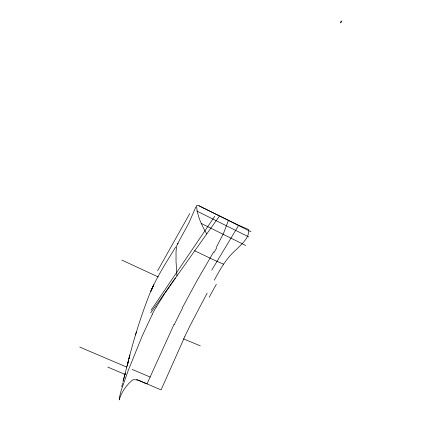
<?xml version="1.0" encoding="UTF-8"?>
<svg xmlns="http://www.w3.org/2000/svg" width="421" height="421" viewBox="0 0 421 421"><rect width="100%" height="100%" fill="white"/><g stroke="black" fill="none" stroke-linecap="round" stroke-linejoin="round"><path stroke-width="0.63" d="M128.579 360.055L127.579 364.007C132.931 342.268 139.446 320.802 147.376 299.857C154.123 280.923 165.237 264.109 175.668 247.085M128.294 361.16L123.248 380.889M129.621 356.003L128.868 358.95L129.91 354.882M121.716 386.783L122.648 383.152M127.016 366.181L128.026 362.27L127.295 365.091M122.964 381.936L125.19 373.369L124.479 376.111M135.499 334.974L136.43 331.922M206.753 233.929C201.701 225.388 197.012 215.41 196.575 205.443C199.27 204.985 201.927 207.795 204.506 208.537L228.492 220.272L223.404 233.639L216.141 247.643M195.86 206.99L188.966 222.846L177.441 244.038M153.328 285.806L152.097 288.49L153.844 284.67M184.887 336.458L161.075 389.899L136.504 379.379M174.026 324.412L147.008 383.873C142.393 382.405 137.751 378.984 132.747 379.831C126.563 384.92 121.327 392.167 119.259 399.95L119.532 397.014L121.074 390.735L128.289 370.322L142.245 335.869L152.307 314.371M182.261 307.94L197.049 280.554L213.715 251.853M207.106 293.137L190.592 324.654A227.94 72.37 -68.1 0 0 184.856 336.411M214.315 280.149C220.251 269.056 226.487 257.968 236.192 249.679C241.665 244.059 249.264 238.344 248.758 229.587L237.96 224.925L228.492 220.272M157.622 270.74L189.75 213.605M156.302 307.083L164.769 293.432L175.383 278.092M211.731 270.171L238.197 226.098M151.076 310.251L214.747 216.299M150.634 312.935L219.088 216.557M178.299 243.522L177.63 243.812L176.72 245.796L176.036 251.448L176.041 261.788L176.957 275.876M183.361 338.816L200.317 345.857M79.737 347.088L126.737 367.096M132.162 369.401L150.239 377.095M107.739 367.07L125.121 374.506M121.927 260.12L158.28 276.96M194.539 250.737L209.932 258.057A71.912 20.276 30 0 0 223.556 264.135M201.185 223.388L245.664 245.454M196.728 210.989L248.774 236.939M199.059 205.785L251.011 231.792M152.197 314.308A263.388 231.145 36.2 0 1 156.196 307.02M174.226 324.733A238.775 70.823 -67.8 0 1 182.419 308.33M209.169 297.3A1155.74 599.736 -89.6 0 1 216.326 284.349M216.568 248.132A156.228 73.996 -66.5 0 1 214.121 252.374M341.263 21.05L340.757 22.892A18.792 6.957 -59.3 0 1 341.242 21.061M152.618 287.348L150.886 291.258L152.618 287.348"/></g></svg>
